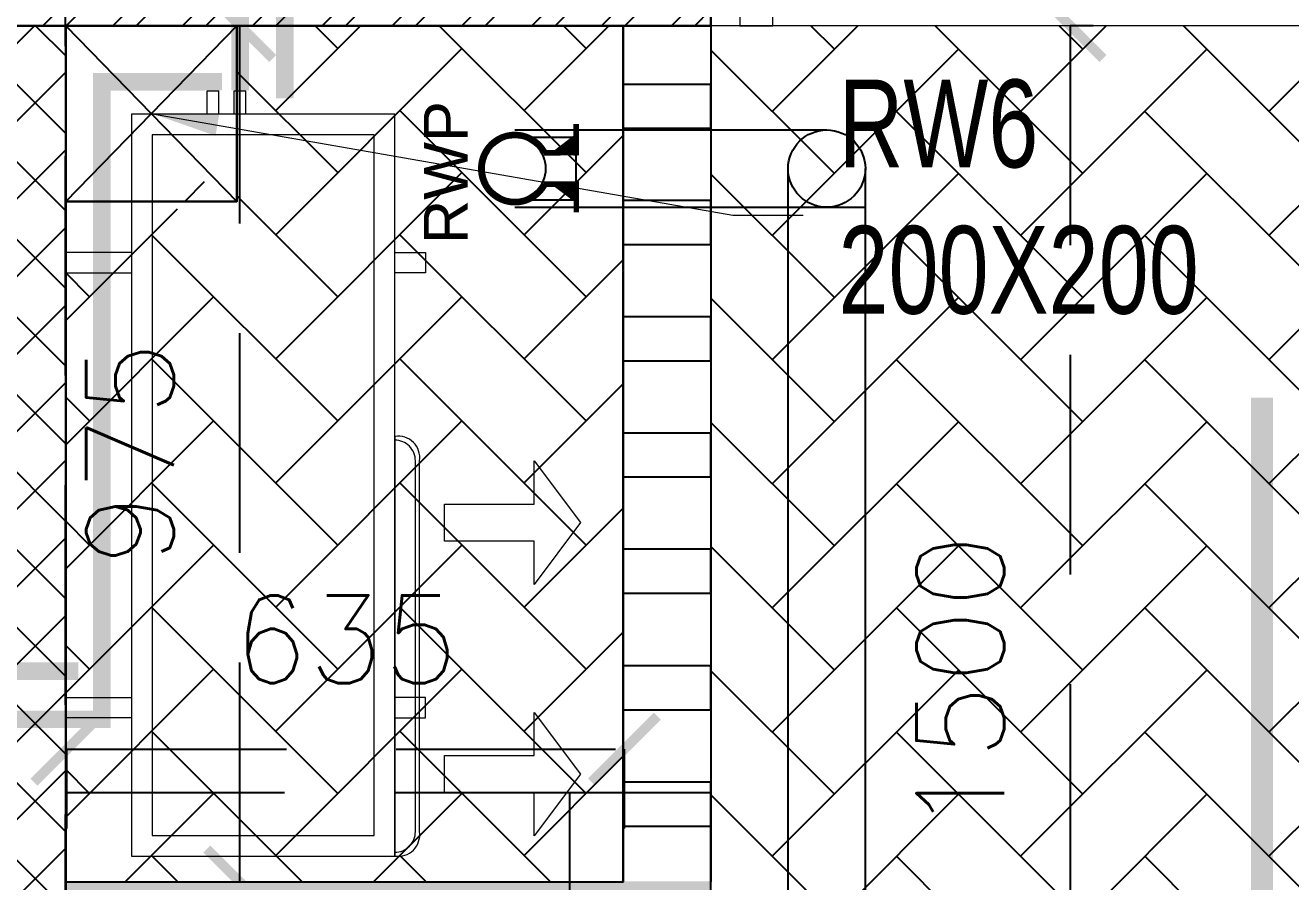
# Model space of a CAD drawing. Header units: millimetres. Extents: x 1135099 to 1230264, y -5736945 to -5695799.
# Drawn here: x 1202645 to 1204086, y -5728585 to -5727609 of the extents above; entities that cross this region are included whole.
import ezdxf

# ---------------------------------------------------------------- set-up
doc = ezdxf.new("R2010")
doc.units = ezdxf.units.MM
doc.header["$LTSCALE"] = 1000
doc.header["$MEASUREMENT"] = 0
for name, pattern in [('2BHK-A - FRONT$0$DASHED', [0.75, 0.5, -0.25]), ('2BHK-A - FRONT$0$PHANTOM2', [1.25, 0.625, -0.125, 0.125, -0.125, 0.125, -0.125]), ('2BHK-A - FRONT$1$AUDIT_D_120904163729-0', [0]), ('AUDIT_D_120904163729-0', [0]), ('T8(T9 IS SIMILAR) - DIMENSION & TEXTING$0$HIDDEN', [0.375, 0.25, -0.125]), ('T8(T9 IS SIMILAR) - DIMENSION & TEXTING$0$T8_REFUGE COLUMNS$0$HIDDEN', [0.375, 0.25, -0.125]), ('T8(T9 IS SIMILAR) - DIMENSION & TEXTING$1$AUDIT_D_120904163729-0', [0]), ('T8(T9 IS SIMILAR)$0$$0$HIDDEN', [0.375, 0.25, -0.125]), ('T8(T9 IS SIMILAR)$0$HIDDEN', [0.375, 0.25, -0.125])]:
    doc.linetypes.add(name, pattern=pattern)
doc.layers.get('0').update_dxf_attribs({"linetype": 'AUDIT_D_120904163729-0'})
for name, color, linetype, lineweight in [('2BHK-A - FRONT$0$A-AC DRAIN PIPE', 94, 'Continuous', 18), ('2BHK-A - FRONT$0$A-AC PIPE', 151, 'Continuous', 20), ('2BHK-A - FRONT$0$A-ODU', 30, 'Continuous', 20), ('2BHK-A - FRONT$1$A-WALL- 160', 6, 'Continuous', 30), ('2BHK-A - FRONT$1$Ele', 8, 'Continuous', 15), ('2BHK-A - FRONT$1$Window', 4, 'Continuous', 20), ('T8(T9 IS SIMILAR) - DIMENSION & TEXTING$1$R0-18-10-2014-T1-1st Podium Floor Plan$0$Text', 2, 'Continuous', 0), ('T8(T9 IS SIMILAR)$0$D&W', 8, 'Continuous', 25)]:
    doc.layers.add(name, color=color, linetype=linetype, lineweight=lineweight)
for name, color, linetype in [('2BHK-A - FRONT$1$A-DECK SUNK 125', 8, 'Continuous'), ('2BHK-A - FRONT$1$A-Elev Feature-Chajja', 13, 'Continuous'), ('2BHK-A - FRONT$1$A-HATCH -160', 251, '2BHK-A - FRONT$1$AUDIT_D_120904163729-0'), ('2BHK-A - FRONT$1$CUT-OUT', 49, 'Continuous'), ('T8(T9 IS SIMILAR) - DIMENSION & TEXTING$0$A-DIMENSIONS', 2, 'T8(T9 IS SIMILAR) - DIMENSION & TEXTING$0$HIDDEN'), ('T8(T9 IS SIMILAR) - DIMENSION & TEXTING$0$A-PLUMBING', 7, 'T8(T9 IS SIMILAR) - DIMENSION & TEXTING$1$AUDIT_D_120904163729-0'), ('T8(T9 IS SIMILAR) - DIMENSION & TEXTING$0$RAILING', 35, 'Continuous'), ('T8(T9 IS SIMILAR) - DIMENSION & TEXTING$0$U-TI-EXT-PIPE', 7, 'Continuous'), ('T8(T9 IS SIMILAR) - DIMENSION & TEXTING$0$U-TI-EXT-SUP', 7, 'Continuous'), ('T8(T9 IS SIMILAR) - DIMENSION & TEXTING$0$U-TI-TEXT', 7, 'Continuous'), ('T8(T9 IS SIMILAR) - DIMENSION & TEXTING$1$A-RWS NOS.', 1, 'T8(T9 IS SIMILAR) - DIMENSION & TEXTING$1$AUDIT_D_120904163729-0'), ('T8(T9 IS SIMILAR)$0$S-BEAM', 20, 'T8(T9 IS SIMILAR)$0$$0$HIDDEN')]:
    doc.layers.add(name, color=color, linetype=linetype)
doc.layers.add('T8(T9 IS SIMILAR) - DIMENSION & TEXTING$0$U-IPD-75mm RWP PIPE', color=7, linetype='Continuous', true_color=0x2a00ff)
doc.styles.add('T8(T9 IS SIMILAR) - DIMENSION & TEXTING$0$arial', font='sanss___.ttf')
doc.styles.add('T8(T9 IS SIMILAR) - DIMENSION & TEXTING$0$Romans 1', font='romans.shx', dxfattribs={"height": 100})
doc.styles.add('T8(T9 IS SIMILAR) - DIMENSION & TEXTING$1$ARIAL ARROW', font='swisscl.ttf')
doc.styles.add('T8(T9 IS SIMILAR) - DIMENSION & TEXTING$1$Tahoma', font='tahoma.ttf')
doc.dimstyles.new('T8(T9 IS SIMILAR) - DIMENSION & TEXTING$0$ALPINE S', dxfattribs={"dimscale": 0, "dimtxt": 100, "dimasz": 75, "dimexe": 0, "dimexo": 0, "dimgap": 75, "dimtad": 1, "dimdec": 0, "dimzin": 0, "dimdsep": 46, "dimtxsty": 'T8(T9 IS SIMILAR) - DIMENSION & TEXTING$0$Romans 1', "dimblk": 'T8(T9 IS SIMILAR) - DIMENSION & TEXTING$0$_ArchTick', "dimcen": 0.09, "dimclrd": 256, "dimclre": 256, "dimclrt": 7, "dimadec": 0, "dimazin": 0, "dimtfac": 1, "dimtdec": 0, "dimtofl": 0, "dimtmove": 1, "dimatfit": 0, "dimldrblk": 'T8(T9 IS SIMILAR) - DIMENSION & TEXTING$0$_Open90', "dimfxl": 1, "dimtolj": 1, "dimtzin": 0, "dimarcsym": 0})
doc.dimstyles.new('T8(T9 IS SIMILAR) - DIMENSION & TEXTING$1$SAMATA STD', dxfattribs={"dimtxt": 100, "dimasz": 50, "dimexe": 50, "dimexo": 50, "dimgap": 10, "dimtad": 0, "dimdec": 0, "dimrnd": 5, "dimzin": 0, "dimdsep": 46, "dimtxsty": 'T8(T9 IS SIMILAR) - DIMENSION & TEXTING$1$Tahoma', "dimblk": 'T8(T9 IS SIMILAR) - DIMENSION & TEXTING$1$_Origin2', "dimcen": -50, "dimdle": 50, "dimclrd": 7, "dimclre": 7, "dimclrt": 7, "dimadec": 0, "dimazin": 0, "dimtfac": 1, "dimtdec": 0, "dimtmove": 1, "dimatfit": 3, "dimfxl": 150, "dimtfill": 1, "dimtolj": 1, "dimtzin": 0, "dimlwd": -1, "dimlwe": -1, "dimarcsym": 0})

# ---------------------------------------------------------------- blocks, each defined once
blk = doc.blocks.new('T8(T9 IS SIMILAR) - DIMENSION & TEXTING$0$_ArchTick')
at = {"color": 0, "linetype": 'ByBlock', "const_width": 0.15}
blk.add_lwpolyline([(-0.5, -0.5), (0.5, 0.5)], dxfattribs=at)
blk = doc.blocks.new('*D618')
at = {"layer": 'T8(T9 IS SIMILAR) - DIMENSION & TEXTING$0$A-DIMENSIONS', "linetype": 'T8(T9 IS SIMILAR) - DIMENSION & TEXTING$0$HIDDEN', "lineweight": -2, "transparency": 16777216}
for p, q in [((1202692.3, -5728524), (1202692.3, -5728433.7)), ((1203327.3, -5728524), (1203327.3, -5728433.7))]:
    blk.add_line(p, q, dxfattribs=at)
at = {"layer": 'T8(T9 IS SIMILAR) - DIMENSION & TEXTING$0$A-DIMENSIONS', "lineweight": -2, "transparency": 16777216}
blk.add_line((1202692.3, -5728433.7), (1203327.3, -5728433.7), dxfattribs=at)
at = {"layer": 'T8(T9 IS SIMILAR) - DIMENSION & TEXTING$0$A-DIMENSIONS', "linetype": 'ByBlock', "lineweight": -2, "transparency": 16777216, "xscale": 75, "yscale": 75, "zscale": 75, "rotation": 180}
blk.add_blockref('T8(T9 IS SIMILAR) - DIMENSION & TEXTING$0$_ArchTick', (1202692.3, -5728433.7), dxfattribs=at)
at = {"layer": 'T8(T9 IS SIMILAR) - DIMENSION & TEXTING$0$A-DIMENSIONS', "linetype": 'ByBlock', "lineweight": -2, "transparency": 16777216, "xscale": 75, "yscale": 75, "zscale": 75}
blk.add_blockref('T8(T9 IS SIMILAR) - DIMENSION & TEXTING$0$_ArchTick', (1203327.3, -5728433.7), dxfattribs=at)
at = {"layer": 'T8(T9 IS SIMILAR) - DIMENSION & TEXTING$0$A-DIMENSIONS', "color": 7, "linetype": 'ByBlock', "transparency": 16777216, "insert": (1203009.8, -5728308.7), "char_height": 100, "attachment_point": 5, "style": 'T8(T9 IS SIMILAR) - DIMENSION & TEXTING$0$Romans 1'}
blk.add_mtext('\\A1;635', dxfattribs=at)
blk = doc.blocks.new('T8(T9 IS SIMILAR) - DIMENSION & TEXTING$0$_Open90')
at = {"color": 0, "linetype": 'ByBlock', "lineweight": -2}
for p, q in [((-0.5, 0.5), (0, 0)), ((0, 0), (-1, 0)), ((0, 0), (-0.5, -0.5))]:
    blk.add_line(p, q, dxfattribs=at)
blk = doc.blocks.new('*D619')
at = {"layer": 'T8(T9 IS SIMILAR) - DIMENSION & TEXTING$0$A-DIMENSIONS', "linetype": 'T8(T9 IS SIMILAR) - DIMENSION & TEXTING$0$HIDDEN', "lineweight": -2, "transparency": 16777216}
for p, q in [((1202692.3, -5727609.6), (1202889.2, -5727609.6)), ((1202692.3, -5728585), (1202889.2, -5728585))]:
    blk.add_line(p, q, dxfattribs=at)
at = {"layer": 'T8(T9 IS SIMILAR) - DIMENSION & TEXTING$0$A-DIMENSIONS', "lineweight": -2, "transparency": 16777216}
blk.add_line((1202889.2, -5728585), (1202889.2, -5727609.6), dxfattribs=at)
at = {"layer": 'T8(T9 IS SIMILAR) - DIMENSION & TEXTING$0$A-DIMENSIONS', "linetype": 'ByBlock', "lineweight": -2, "transparency": 16777216, "xscale": 75, "yscale": 75, "zscale": 75}
for p, rotation in [((1202889.2, -5727609.6), 90), ((1202889.2, -5728585), 270)]:
    blk.add_blockref('T8(T9 IS SIMILAR) - DIMENSION & TEXTING$0$_ArchTick', p, dxfattribs=dict(at, rotation=rotation))
at = {"layer": 'T8(T9 IS SIMILAR) - DIMENSION & TEXTING$0$A-DIMENSIONS', "color": 7, "linetype": 'ByBlock', "transparency": 16777216, "insert": (1202764.2, -5728097.3), "char_height": 100, "attachment_point": 5, "rotation": 90, "style": 'T8(T9 IS SIMILAR) - DIMENSION & TEXTING$0$Romans 1'}
blk.add_mtext('\\A1;975', dxfattribs=at)
blk = doc.blocks.new('*D581')
at = {"layer": 'T8(T9 IS SIMILAR) - DIMENSION & TEXTING$0$A-DIMENSIONS', "linetype": 'T8(T9 IS SIMILAR) - DIMENSION & TEXTING$0$HIDDEN', "lineweight": -2, "transparency": 16777216}
for p, q in [((1203861.5, -5727609.6), (1203835, -5727609.6)), ((1203861.5, -5729109.6), (1203835, -5729109.6))]:
    blk.add_line(p, q, dxfattribs=at)
at = {"layer": 'T8(T9 IS SIMILAR) - DIMENSION & TEXTING$0$A-DIMENSIONS', "lineweight": -2, "transparency": 16777216}
blk.add_line((1203835, -5727609.6), (1203835, -5729109.6), dxfattribs=at)
at = {"layer": 'T8(T9 IS SIMILAR) - DIMENSION & TEXTING$0$A-DIMENSIONS', "linetype": 'ByBlock', "lineweight": -2, "transparency": 16777216, "xscale": 75, "yscale": 75, "zscale": 75}
for p, rotation in [((1203835, -5727609.6), 90), ((1203835, -5729109.6), 270)]:
    blk.add_blockref('T8(T9 IS SIMILAR) - DIMENSION & TEXTING$0$_ArchTick', p, dxfattribs=dict(at, rotation=rotation))
at = {"layer": 'T8(T9 IS SIMILAR) - DIMENSION & TEXTING$0$A-DIMENSIONS', "color": 7, "linetype": 'ByBlock', "transparency": 16777216, "insert": (1203710, -5728359.6), "char_height": 100, "attachment_point": 5, "rotation": 90, "style": 'T8(T9 IS SIMILAR) - DIMENSION & TEXTING$0$Romans 1'}
blk.add_mtext('\\A1;1500', dxfattribs=at)
blk = doc.blocks.new('*U192')
at = {"layer": 'T8(T9 IS SIMILAR) - DIMENSION & TEXTING$0$RAILING', "color": 8, "linetype": 'Continuous'}
for points in [[(0.675, 0.4), (0.857, 0.882), (0.311, 0.159)], [(0.675, 0.4), (0.857, 0.159), (0.857, 0.882)], [(0.675, 0.4), (0.311, 0.159), (0.857, 0.159)]]:
    blk.add_solid(points, dxfattribs=at)
blk = doc.blocks.new('*U193')
at = {"layer": 'T8(T9 IS SIMILAR) - DIMENSION & TEXTING$0$RAILING', "color": 8, "linetype": 'Continuous', "extrusion": (0, 0, -1)}
for points in [[(-3.339, 0.4), (-3.157, 0.882), (-3.703, 0.159)], [(-3.339, 0.4), (-3.157, 0.159), (-3.157, 0.882)], [(-3.339, 0.4), (-3.703, 0.159), (-3.157, 0.159)]]:
    blk.add_solid(points, dxfattribs=at)
blk = doc.blocks.new('T8(T9 IS SIMILAR) - DIMENSION & TEXTING$0$SUP')
at = {"layer": 'T8(T9 IS SIMILAR) - DIMENSION & TEXTING$0$U-TI-EXT-SUP', "color": 1, "ltscale": 5}
for p, q in [((13177.168, -14122.156), (13177.168, -14125.488)), ((13180.612, -14122.156), (13180.612, -14125.488))]:
    blk.add_line(p, q, dxfattribs=at)
at = {"layer": 'T8(T9 IS SIMILAR) - DIMENSION & TEXTING$0$U-TI-EXT-SUP', "color": 8}
for p, q in [((13177.43, -14125.363), (13177.904, -14124.736)), ((13177.9, -14124.729), (13177.9, -14125.363)), ((13177.9, -14125.363), (13177.43, -14125.363))]:
    blk.add_line(p, q, dxfattribs=at)
at = {"layer": 'T8(T9 IS SIMILAR) - DIMENSION & TEXTING$0$U-TI-EXT-SUP', "color": 7}
blk.add_line((13179.751, -14125.488), (13178.029, -14125.488), dxfattribs=at)
at = {"layer": 'T8(T9 IS SIMILAR) - DIMENSION & TEXTING$0$U-TI-EXT-SUP', "color": 7, "const_width": 0.3}
blk.add_lwpolyline([(13178.031, -14123.789, -4.115665), (13179.751, -14123.789, 0)], format="xyb", dxfattribs=at)
for points in [[(13178.029, -14125.488), (13178.029, -14123.703)], [(13179.751, -14123.703), (13179.751, -14125.488)], [(13178.033, -14124.35), (13177.162, -14125.5)], [(13179.747, -14124.35), (13180.618, -14125.5)], [(13176.451, -14125.488), (13178.181, -14125.488)], [(13179.602, -14125.488), (13181.305, -14125.488)]]:
    blk.add_lwpolyline(points, dxfattribs=at)
at = {"layer": 'T8(T9 IS SIMILAR) - DIMENSION & TEXTING$0$U-TI-EXT-SUP', "color": 1}
blk.add_circle((13178.891, -14122.123), 1.703, dxfattribs=at)
at = {"layer": 'T8(T9 IS SIMILAR) - DIMENSION & TEXTING$0$U-TI-EXT-SUP', "color": 7}
blk.add_ellipse((13178.889, -14122.156), major_axis=(-1.348, 1.348), ratio=1, start_param=2.825571, end_param=8.127392, dxfattribs=at)
at = {"layer": 'T8(T9 IS SIMILAR) - DIMENSION & TEXTING$0$U-TI-EXT-SUP', "color": 8, "linetype": 'Continuous', "xscale": 0.8610379049555374, "yscale": 0.8610379049555374, "zscale": 0.8610379049555374}
for name in ['*U192', '*U193']:
    blk.add_blockref(name, (13177.162, -14125.5), dxfattribs=at)
blk = doc.blocks.new('T8(T9 IS SIMILAR) - DIMENSION & TEXTING$0$A$C77D62699')
at = {"layer": 'T8(T9 IS SIMILAR) - DIMENSION & TEXTING$0$U-IPD-75mm RWP PIPE', "linetype": 'ByBlock', "elevation": 0}
for points in [[(-4249.8, -13854.4), (-3894.5, -13854.4)], [(-3938.5, -15072.9), (-3938.5, -13898.4)], [(-3850.5, -15072.9), (-3850.5, -13898.4)], [(-4249.8, -13942.4), (-3850.5, -13942.4)]]:
    blk.add_lwpolyline(points, dxfattribs=at)
at = {"layer": 'T8(T9 IS SIMILAR) - DIMENSION & TEXTING$0$U-IPD-75mm RWP PIPE', "linetype": 'ByBlock'}
blk.add_circle((-3894.5, -13898.4, 0), 44, dxfattribs=at)
at = {"layer": 'T8(T9 IS SIMILAR) - DIMENSION & TEXTING$0$U-TI-EXT-PIPE', "xscale": -20.76416868124874, "yscale": 20.76416868124865, "zscale": 20.76416868124865, "rotation": 90.12403713217607}
blk.add_blockref('T8(T9 IS SIMILAR) - DIMENSION & TEXTING$0$SUP', (-298075.6, 259114.9, 0), dxfattribs=at)
at = {"layer": 'T8(T9 IS SIMILAR) - DIMENSION & TEXTING$0$U-TI-TEXT', "style": 'T8(T9 IS SIMILAR) - DIMENSION & TEXTING$0$arial'}
blk.add_text('RWP', height=50, rotation=90, dxfattribs=at).set_placement((-4303.4, -13984.4, 0))
blk = doc.blocks.new('T8(T9 IS SIMILAR) - DIMENSION & TEXTING$1$_Origin2')
at = {"color": 0, "linetype": 'ByBlock', "lineweight": -2}
blk.add_line((-0.5, 0), (-1, 0), dxfattribs=at)
for radius in [0.5, 0.25]:
    blk.add_circle((0, 0), radius, dxfattribs=at)
blk = doc.blocks.new('2BHK-A - FRONT$1$2400')
at = {"layer": '2BHK-A - FRONT$1$Window', "color": 1, "lineweight": 13}
for p, q in [((1151176.5, -5692111.9), (1148842.5, -5692111.9)), ((1149607.5, -5692111.9), (1148880, -5692111.9))]:
    blk.add_line(p, q, dxfattribs=at)
at = {"layer": '2BHK-A - FRONT$1$Window', "color": 4, "lineweight": 13}
for points in [[(1148842.5, -5692111.9), (1148809.5, -5692111.9), (1148809.5, -5692271.9), (1148842.5, -5692271.9)], [(1148880, -5692146.7), (1148880, -5692165.3), (1148842.5, -5692165.3), (1148842.5, -5692111.9), (1148880, -5692111.9), (1148880, -5692142.2), (1148875.5, -5692142.2), (1148875.5, -5692146.7)]]:
    blk.add_lwpolyline(points, close=True, dxfattribs=at)
blk = doc.blocks.new('2BHK-A - FRONT$0$odu1')
at = {"layer": '2BHK-A - FRONT$0$A-ODU'}
for p, q in [((258.1, -900), (258.1, -926.8)), ((271.4, -900), (271.4, -926.8)), ((289, -900), (289, -926.8)), ((302.3, -900), (302.3, -926.8)), ((271.4, -926.8), (258.1, -926.8)), ((302.3, -926.8), (289, -926.8))]:
    blk.add_line(p, q, dxfattribs=at)
for points in [[(88.5, -533), (88.5, -55, 0.504861), (60.4, -82.8), (60.4, -505.3, 0.504861)], [(88.5, -528.7), (88.5, -59.3), (88.5, -59.3, 0.414214), (65.1, -82.8), (65.1, -505.3, 0.414214), (88.5, -528.7)]]:
    blk.add_lwpolyline(points, format="xyb", close=True, dxfattribs=at)
for points in [[(388.5, -900), (388.5, -55), (88.5, -55), (88.5, -900)], [(365.1, -876.5), (365.1, -78.5), (112, -78.5), (112, -876.5)]]:
    blk.add_lwpolyline(points, close=True, dxfattribs=at)
at = {"layer": '2BHK-A - FRONT$0$A-ODU', "color": 0, "lineweight": 20, "ltscale": 300}
for points in [[(32, -169.4), (-70.1, -169.4), (-70.1, -218.7), (-122.9, -148.3), (-70.1, -77.9), (-70.1, -127.2), (32, -127.2)], [(32, -456), (-70.1, -456), (-70.1, -505.3), (-122.9, -434.9), (-70.1, -364.4), (-70.1, -413.7), (32, -413.7)]]:
    blk.add_lwpolyline(points, close=True, dxfattribs=at)
at = {"layer": '2BHK-A - FRONT$0$A-ODU', "color": 3}
for points in [[(88.5, -212.3), (53.8, -212.3), (53.8, -235.7), (88.5, -235.7)], [(388.5, -212.3), (463.5, -212.3), (463.5, -235.7), (388.5, -235.7)], [(88.5, -742.7), (53.8, -742.7), (53.8, -719.3), (88.5, -719.3)], [(388.5, -742.7), (463.5, -742.7), (463.5, -719.3), (388.5, -719.3)]]:
    blk.add_lwpolyline(points, dxfattribs=at)
blk = doc.blocks.new('2BHK-A - FRONT')
at = {"layer": '2BHK-A - FRONT$1$A-DECK SUNK 125'}
h = blk.add_hatch(dxfattribs=at)
h.set_pattern_fill('AR-HBONE', color=256, scale=25)
edge = h.paths.add_edge_path(flags=16)
edge.add_arc((1148349.5, -5727809.6), 24, 180, 540, ccw=False)
h.paths.add_polyline_path([(1148199.5, -5728584.6), (1148834.5, -5728584.6), (1148834.5, -5727609.6), (1148394.5, -5727609.6), (1148394.5, -5727809.6), (1148199.5, -5727809.6)])
h = blk.add_hatch(dxfattribs=at)
h.set_pattern_fill('AR-HBONE', color=256, scale=25)
h.set_pattern_definition([(45, (0, -0.98), (1e-14, 141.4213562), [300, -100]), (135, (70.71, 69.74), (1e-14, 141.4213562), [300, -100])])
h.paths.add_polyline_path([(1148934.5, -5727609.6), (1151704.5, -5727609.6), (1151704.5, -5729109.6), (1148934.5, -5729109.6)])
at = {"layer": '2BHK-A - FRONT$1$A-HATCH -160', "linetype": 'ByBlock'}
h = blk.add_hatch(dxfattribs=at)
h.set_pattern_fill('ZIGZAG', color=256, scale=250)
h.set_pattern_definition([(0, (0, 0), (31.25, 31.25), [31.25, -31.25]), (90, (31.25, 0), (-31.25, 31.25), [31.25, -31.25])])
h.paths.add_polyline_path([(1142149.5, -5723474.6), (1143849.6, -5723474.6), (1143849.6, -5723374.6), (1142149.5, -5723374.6)])
h.paths.add_polyline_path([(1144889.5, -5724474.6), (1144889.5, -5724574.6), (1147099.5, -5724574.6), (1147099.5, -5724474.6), (1145949.5, -5724474.2), (1145949.5, -5724374.2), (1145849.5, -5724374.2), (1145849.5, -5724474.6)])
h.paths.add_polyline_path([(1145949.5, -5723374.2), (1146849.2, -5723374.2), (1146849.2, -5723474.2), (1145949.5, -5723474.2)])
h.paths.add_polyline_path([(1147599.2, -5723474.2), (1148199.2, -5723474.2), (1148199.2, -5723374.2), (1147599.2, -5723374.2)])
h.paths.add_polyline_path([(1150399.5, -5721024.5), (1150499.5, -5721024.5), (1150499.5, -5721774.2), (1150399.5, -5721774.2)])
h.paths.add_polyline_path([(1150399.5, -5720124.5), (1150499.5, -5720124.5), (1150499.5, -5719224.6), (1150399.5, -5719224.6)])
h.paths.add_polyline_path([(1145549.4, -5721674.6), (1145649.4, -5721674.6), (1145649.4, -5721174.6), (1145649.4, -5721174.6), (1145649.4, -5721073.7), (1145549.4, -5721073.9)])
h.paths.add_polyline_path([(1148199.5, -5728684.2), (1148934.5, -5728684.2), (1148934.5, -5728584.2), (1148199.5, -5728584.2)])
h.paths.add_polyline_path([(1148449.5, -5721774.6), (1148849.5, -5721774.6), (1148849.5, -5721674.6), (1148449.5, -5721674.6)])
h.paths.add_polyline_path([(1150149.5, -5721674.6), (1150399.5, -5721674.6), (1150399.5, -5721774.6), (1150149.5, -5721774.6)])
h = blk.add_hatch(dxfattribs=at)
h.set_pattern_fill('ANSI32', color=256, scale=150)
h.set_pattern_definition([(45, (0, -0.55), (-39.77475644, 39.77475644), []), (45, (26.517, -0.55), (-39.77475644, 39.77475644), [])])
h.paths.add_polyline_path([(1145269.9, -5728524.2), (1145269.9, -5728684.2), (1144639.8, -5728684.2), (1144639.8, -5726829.5), (1144799.8, -5726829.5), (1144799.8, -5728524.2)])
h.paths.add_polyline_path([(1148934.5, -5727449.8), (1148934.5, -5727609.8), (1147999.5, -5727609.8), (1147999.5, -5727009.5), (1148159.5, -5727009.5), (1148159.5, -5727449.8)])
h.paths.add_polyline_path([(1147999.5, -5728684.2), (1147999.5, -5728524.2), (1147369.9, -5728524.2), (1147369.9, -5728684.2)])
edge = h.paths.add_edge_path()
edge.add_line((1151334.5, -5727449.8), (1151779.5, -5727449.8))
edge.add_line((1151779.5, -5727449.8), (1151779.5, -5727609.8))
edge.add_line((1151704.5, -5727609.8), (1151334.5, -5727609.8))
edge.add_line((1151334.5, -5727609.8), (1151334.5, -5727449.8))
h.paths.add_polyline_path([(1146264.5, -5719573.8), (1146424.5, -5719573.8), (1146424.5, -5719224.6), (1146264.5, -5719224.6)])
h.paths.add_polyline_path([(1145549.4, -5721834.4), (1145788.9, -5721834.4), (1145790, -5721674.6), (1145549.4, -5721674.6)])
h.paths.add_polyline_path([(1145949.5, -5721924.2), (1145949.5, -5722524.6), (1145789.5, -5722524.6), (1145789.5, -5721924.2)])
h.paths.add_polyline_path([(1144599.5, -5721924.6), (1144759.5, -5721924.6), (1144762, -5722524.6), (1144602, -5722524.6)])
h.paths.add_polyline_path([(1144599.5, -5723474.6), (1144599.5, -5723174.6), (1144759.5, -5723174.6), (1144759.5, -5723314.6), (1145789.5, -5723314.6), (1145789.5, -5723174.6), (1145949.5, -5723174.6), (1145949.5, -5723474.2)])
h = blk.add_hatch(dxfattribs=at)
h.set_pattern_fill('ANSI37', color=256, scale=500)
h.paths.add_polyline_path([(1141249.5, -5727584.8), (1141049.5, -5727584.8), (1141049.5, -5726519.5), (1141249.5, -5726519.5)])
h.paths.add_polyline_path([(1141249.5, -5723474.2), (1141899.2, -5723474.2), (1141899.2, -5723274.2), (1141249.5, -5723274.2)])
h.paths.add_polyline_path([(1147999.5, -5728684.2), (1148199.5, -5728684.2), (1148199.5, -5727609.8), (1147999.5, -5727609.8)])
at = {"layer": '2BHK-A - FRONT$0$A-AC DRAIN PIPE', "linetype": '2BHK-A - FRONT$0$PHANTOM2', "ltscale": 0.1, "const_width": 20}
for points in [[(1148398.3, -5727682.9), (1148398.3, -5727294.3), (1149634.5, -5727294.3)], [(1146819.9, -5728399.6), (1148240.6, -5728399.6), (1148240.6, -5727673.4), (1148367.4, -5727673.4), (1148367.4, -5727682.9)]]:
    blk.add_lwpolyline(points, dxfattribs=at)
at = {"layer": '2BHK-A - FRONT$0$A-AC PIPE', "linetype": '2BHK-A - FRONT$0$DASHED', "ltscale": 0.1, "const_width": 20}
for points in [[(1149634.5, -5727336.8), (1148449.1, -5727336.8), (1148449.1, -5727692.3)], [(1146819.9, -5728344.7), (1148213.9, -5728344.7)]]:
    blk.add_lwpolyline(points, dxfattribs=at)
at = {"layer": '2BHK-A - FRONT$1$A-Elev Feature-Chajja', "color": 4}
for points in [[(1148834.5, -5727676.3), (1148834.5, -5727726.3), (1148934.5, -5727726.3), (1148934.5, -5727676.3)], [(1148834.5, -5727808.7), (1148834.5, -5727858.7), (1148934.5, -5727858.7), (1148934.5, -5727808.7)], [(1148834.5, -5727941), (1148834.5, -5727991), (1148934.5, -5727991), (1148934.5, -5727941)], [(1148834.5, -5728073.4), (1148834.5, -5728123.4), (1148934.5, -5728123.4), (1148934.5, -5728073.4)], [(1148834.5, -5728205.8), (1148834.5, -5728255.8), (1148934.5, -5728255.8), (1148934.5, -5728205.8)], [(1148834.5, -5728338.7), (1148834.5, -5728388.7), (1148934.5, -5728388.7), (1148934.5, -5728338.7)], [(1148834.5, -5728471.1), (1148834.5, -5728521.1), (1148934.5, -5728521.1), (1148934.5, -5728471.1)]]:
    blk.add_lwpolyline(points, close=True, dxfattribs=at)
at = {"layer": '2BHK-A - FRONT$1$A-WALL- 160', "linetype": 'ByBlock'}
for p, q in [((1148934.5, -5727449.6), (1148934.5, -5727609.6)), ((1147999.5, -5727609.6), (1148934.5, -5727609.6)), ((1148199.5, -5728684.6), (1148199.5, -5727609.6))]:
    blk.add_line(p, q, dxfattribs=at)
at = {"layer": '2BHK-A - FRONT$1$CUT-OUT'}
for p, q in [((1148834.5, -5727609.6), (1148834.5, -5728584.6)), ((1148934.5, -5727609.6), (1148934.5, -5728584.6))]:
    blk.add_line(p, q, dxfattribs=at)
for points in [[(1148199.5, -5728584.6), (1148834.5, -5728584.6), (1148834.5, -5727609.6), (1148394.5, -5727609.6), (1148394.5, -5727809.6), (1148199.5, -5727809.6)], [(1148199.5, -5727809.6), (1148394.5, -5727809.6), (1148394.5, -5727609.6), (1148199.5, -5727609.6)]]:
    blk.add_lwpolyline(points, close=True, dxfattribs=at)
at = {"layer": '2BHK-A - FRONT$1$CUT-OUT', "linetype": 'ByBlock'}
for points in [[(1148199.5, -5727809.6), (1148394.5, -5727609.6)], [(1148199.5, -5727609.6), (1148394.5, -5727809.6)]]:
    blk.add_lwpolyline(points, dxfattribs=at)
at = {"layer": '2BHK-A - FRONT$1$Ele'}
blk.add_line((1148934.5, -5727609.6), (1148934.5, -5729109.6), dxfattribs=at)
at = {"layer": '2BHK-A - FRONT$0$A-ODU', "rotation": 180.0000792536792}
blk.add_blockref('2BHK-A - FRONT$0$odu1', (1148663, -5728610.3), dxfattribs=at)
at = {"layer": '2BHK-A - FRONT$1$A-WALL- 160', "linetype": 'ByBlock', "xscale": -1, "rotation": 180}
blk.add_blockref('2BHK-A - FRONT$1$2400', (125, -11419721.5), dxfattribs=at)
blk = doc.blocks.new('T8(T9 IS SIMILAR)')
at = {"layer": 'T8(T9 IS SIMILAR)$0$S-BEAM'}
for p, q in [((1202691.8, -5727008.3, 0.1), (1202691.7, -5729370.2, -647.2)), ((1203266.7, -5728683.3, -460.2), (1203266.7, -5728483.3, -460.2))]:
    blk.add_line(p, q, dxfattribs=at)
at = {"layer": 'T8(T9 IS SIMILAR)$0$S-BEAM', "linetype": 'T8(T9 IS SIMILAR)$0$HIDDEN'}
blk.add_line((1202691.7, -5728483.4, -460.4), (1203266.7, -5728483.3, -460.2), dxfattribs=at)
at = {"layer": 'T8(T9 IS SIMILAR)$0$S-BEAM'}
blk.add_lwpolyline([(1209276.7, -5728705.5), (1209276.7, -5728505.5), (1209276.7, -5728505.5), (1209276.7, -5728705.5), (1209276.7, -5728705.5), (1209276.7, -5729268.9), (1203266.7, -5729268.9), (1203266.7, -5728483.4), (1203426.7, -5728483.4), (1203426.7, -5729108.9), (1209116.7, -5729108.9), (1209116.7, -5728483.3), (1209276.7, -5728483.4), (1209276.7, -5728705.5), (1209276.7, -5728705.5), (1209276.7, -5728505.5), (1209276.7, -5728506), (1209276.9, -5728683.3), (1209303.7, -5728683.3)], dxfattribs=at)
at = {"layer": 'T8(T9 IS SIMILAR)$0$D&W', "linetype": 'ByBlock'}
blk.add_blockref('2BHK-A - FRONT', (54492.8, -0.4), dxfattribs=at)
blk = doc.blocks.new('T8(T9 IS SIMILAR) - DIMENSION & TEXTING')
at = {"color": 4, "linetype": 'T8(T9 IS SIMILAR) - DIMENSION & TEXTING$0$T8_REFUGE COLUMNS$0$HIDDEN', "ltscale": 5, "const_width": 25, "elevation": 0.1}
blk.add_lwpolyline([(1204053.5, -5730701.3), (1204053.5, -5728033.3)], dxfattribs=at)
at = {"layer": 'T8(T9 IS SIMILAR) - DIMENSION & TEXTING$1$A-RWS NOS.', "linetype": 'ByBlock', "insert": (1203571.2, -5727671), "char_height": 100, "width": 532.298, "attachment_point": 1, "style": 'T8(T9 IS SIMILAR) - DIMENSION & TEXTING$1$ARIAL ARROW'}
blk.add_mtext('RW6\\P200X200', dxfattribs=at)
at = {"layer": 'T8(T9 IS SIMILAR) - DIMENSION & TEXTING$0$A-PLUMBING', "linetype": 'ByBlock'}
blk.add_blockref('T8(T9 IS SIMILAR) - DIMENSION & TEXTING$0$A$C77D62699', (1207452.3, -5713874), dxfattribs=at)
at = {"layer": 'T8(T9 IS SIMILAR) - DIMENSION & TEXTING$0$A-DIMENSIONS', "linetype": 'ByBlock'}
for base, p1, p2, picture, middle in [((1202889.2, -5727609.6), (1202692.3, -5728585), (1202692.3, -5727609.6), '*D619', (1202764.2, -5728097.3)), ((1203835, -5729109.6), (1203861.5, -5727609.6), (1203861.5, -5729109.6), '*D581', (1203710, -5728359.6))]:
    dim = blk.add_linear_dim(base=base, p1=p1, p2=p2, angle=90, dimstyle='T8(T9 IS SIMILAR) - DIMENSION & TEXTING$0$ALPINE S', override={"dimscale": 1, "dimfxl": 5, "dimarcsym": 1}, dxfattribs=at)
    dim.commit()
    dim.dimension.update_dxf_attribs({"geometry": picture, "text_midpoint": middle})
dim = blk.add_linear_dim(base=(1203327.3, -5728433.7), p1=(1202692.3, -5728524), p2=(1203327.3, -5728524), dimstyle='T8(T9 IS SIMILAR) - DIMENSION & TEXTING$0$ALPINE S', override={"dimscale": 1, "dimfxl": 5, "dimarcsym": 1}, dxfattribs=at)
dim.commit()
dim.dimension.update_dxf_attribs({"geometry": '*D618', "text_midpoint": (1203009.8, -5728308.7)})
at = {"layer": 'T8(T9 IS SIMILAR) - DIMENSION & TEXTING$1$R0-18-10-2014-T1-1st Podium Floor Plan$0$Text'}
blk.add_leader([(1202789.8, -5727709.9), (1203451, -5727825.5), (1203530.8, -5727825.5)], dimstyle='T8(T9 IS SIMILAR) - DIMENSION & TEXTING$1$SAMATA STD', override={"dimasz": 75, "dimclrd": 2, "dimfxlon": 1, "dimarcsym": 1}, dxfattribs=at)

msp = doc.modelspace()

# ---------------------------------------------------------------- block references
at = {"linetype": 'ByBlock'}
msp.add_blockref('T8(T9 IS SIMILAR)', (-1.4, 0.2, -0.6), dxfattribs=at)

# ---------------------------------------------------------------- next in the draw order: block references
msp.add_blockref('T8(T9 IS SIMILAR) - DIMENSION & TEXTING', (0, 0), dxfattribs=at)

doc.saveas('drawing.dxf')
